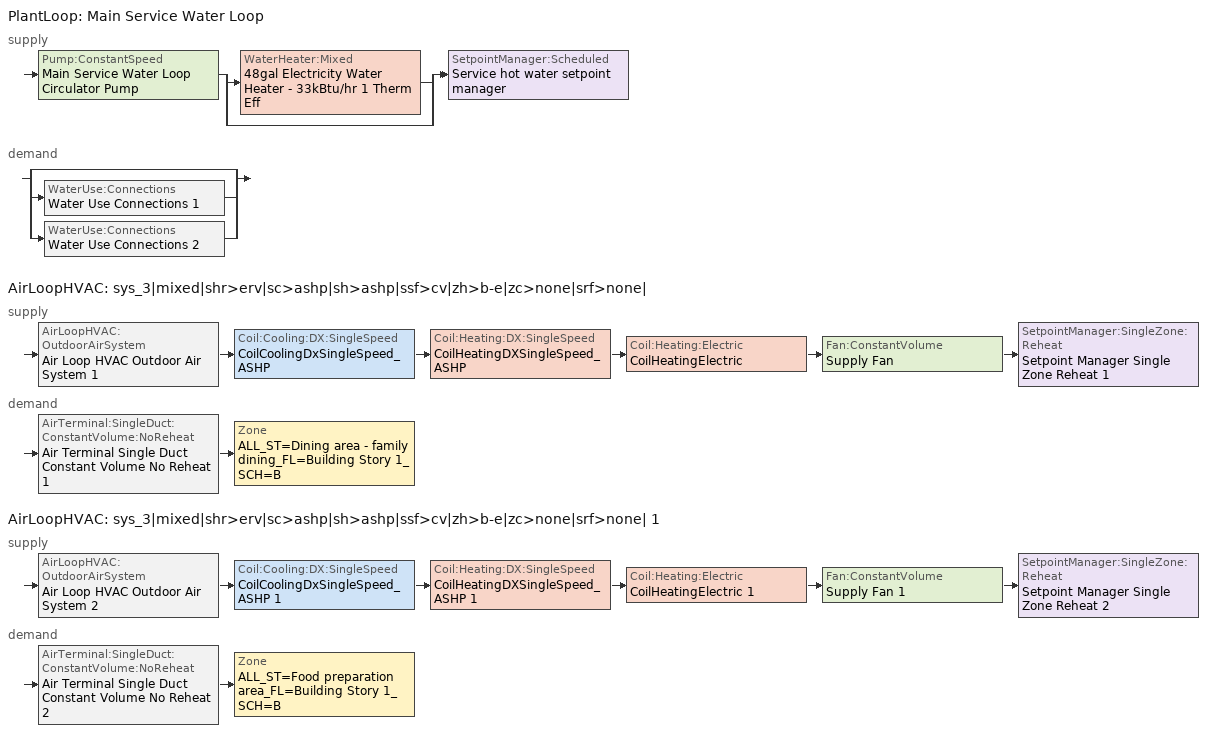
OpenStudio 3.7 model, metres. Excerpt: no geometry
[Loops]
PlantLoop 'Main Service Water Loop'
 supply: Pump:ConstantSpeed 'Main Service Water Loop Circulator Pump' > split
  | WaterHeater:Mixed '48gal Electricity Water Heater - 33kBtu/hr 1 Therm Eff'
  | bypass
  join > SetpointManager:Scheduled 'Service hot water setpoint manager'
 demand: split
  | bypass
  | WaterUse:Connections 'Water Use Connections 1'
  | WaterUse:Connections 'Water Use Connections 2'
AirLoopHVAC 'sys_3|mixed|shr>erv|sc>ashp|sh>ashp|ssf>cv|zh>b-e|zc>none|srf>none|'
 supply: AirLoopHVAC:OutdoorAirSystem 'Air Loop HVAC Outdoor Air System 1' > Coil:Cooling:DX:SingleSpeed 'CoilCoolingDxSingleSpeed_ASHP' > Coil:Heating:DX:SingleSpeed 'CoilHeatingDXSingleSpeed_ASHP' > Coil:Heating:Electric 'CoilHeatingElectric' > Fan:ConstantVolume 'Supply Fan' > SetpointManager:SingleZone:Reheat 'Setpoint Manager Single Zone Reheat 1'
 demand: AirTerminal:SingleDuct:ConstantVolume:NoReheat 'Air Terminal Single Duct Constant Volume No Reheat 1' > Zone 'ALL_ST=Dining area - family dining_FL=Building Story 1_SCH=B'
AirLoopHVAC 'sys_3|mixed|shr>erv|sc>ashp|sh>ashp|ssf>cv|zh>b-e|zc>none|srf>none| 1'
 supply: AirLoopHVAC:OutdoorAirSystem 'Air Loop HVAC Outdoor Air System 2' > Coil:Cooling:DX:SingleSpeed 'CoilCoolingDxSingleSpeed_ASHP 1' > Coil:Heating:DX:SingleSpeed 'CoilHeatingDXSingleSpeed_ASHP 1' > Coil:Heating:Electric 'CoilHeatingElectric 1' > Fan:ConstantVolume 'Supply Fan 1' > SetpointManager:SingleZone:Reheat 'Setpoint Manager Single Zone Reheat 2'
 demand: AirTerminal:SingleDuct:ConstantVolume:NoReheat 'Air Terminal Single Duct Constant Volume No Reheat 2' > Zone 'ALL_ST=Food preparation area_FL=Building Story 1_SCH=B'
[Sizing:Zone] Zone Cooling Design Supply Air Temperature Input Method=TemperatureDifference; Zone Cooling Design Supply Air Temperature {C}=13; Zone Cooling Design Supply Air Temperature Difference {deltaC}=11; Zone Heating Design Supply Air Temperature Input Method=TemperatureDifference; Zone Heating Design Supply Air Temperature {C}=43; Zone Heating Design Supply Air Temperature Difference {deltaC}=21; Zone Cooling Design Supply Air Humidity Ratio {kg-H2O/kg-air}=0.0085; Zone Heating Design Supply Air Humidity Ratio {kg-H2O/kg-air}=0.008; Zone Heating Sizing Factor=1.3; Zone Cooling Sizing Factor=1.1; Cooling Design Air Flow Method=DesignDay; Heating Design Air Flow Method=DesignDay; Account for Dedicated Outdoor Air System=No; Dedicated Outdoor Air System Control Strategy=NeutralSupplyAir; Dedicated Outdoor Air Low Setpoint Temperature for Design {C}=autosize; Dedicated Outdoor Air High Setpoint Temperature for Design {C}=autosize; Zone Load Sizing Method=Sensible Load Only No Latent Load; Zone Latent Cooling Design Supply Air Humidity Ratio Input Method=HumidityRatioDifference; Zone Cooling Design Supply Air Humidity Ratio Difference {kgWater/kgDryAir}=0.005; Zone Latent Heating Design Supply Air Humidity Ratio Input Method=HumidityRatioDifference; Zone Humidification Design Supply Air Humidity Ratio Difference {kgWater/kgDryAir}=0.005
ALL_ST=Dining area - family dining_FL=Building Story 1_SCH=B; ALL_ST=Food preparation area_FL=Building Story 1_SCH=B
[Zone equipment]
ALL_ST=Dining area - family dining_FL=Building Story 1_SCH=B: Air Terminal Single Duct Constant Volume No Reheat 1, ZoneHVACBaseboardConvectiveElectric
ALL_ST=Food preparation area_FL=Building Story 1_SCH=B: Air Terminal Single Duct Constant Volume No Reheat 2, ZoneHVACBaseboardConvectiveElectric 1
[PlantLoop]
Main Service Water Loop: Glycol Concentration=0; Maximum Loop Temperature {C}=60; Minimum Loop Temperature {C}=10; Plant Loop Volume {m3}=Autocalculate; Load Distribution Scheme=Optimal
[Sizing:Plant]
Main Service Water Loop: Loop Type=Heating; Design Loop Exit Temperature {C}=60; Loop Design Temperature Difference {deltaC}=5; Sizing Option=NonCoincident; Zone Timesteps in Averaging Window=1; Coincident Sizing Factor Mode=None
[SetpointManager:Scheduled]
Service hot water setpoint manager: Control Variable=Temperature; Schedule=Service Water Loop Temp - 140F; Setpoint Node or NodeList=Main Service Water Loop Supply Outlet Node
[Pump:ConstantSpeed]
Main Service Water Loop Circulator Pump: Rated Flow Rate {m3/s}=autosize; Rated Pump Head {Pa}=287937; Rated Power Consumption {W}=autosize; Motor Efficiency=0.7; Fraction of Motor Inefficiencies to Fluid Stream=0; Pump Control Type=Intermittent; Design Power Sizing Method=PowerPerFlowPerPressure; Design Electric Power per Unit Flow Rate {W/(m3/s)}=348701.1; Design Shaft Power per Unit Flow Rate per Unit Head {W-s/m3-Pa}=1.28205
[WaterHeater:Mixed]
48gal Electricity Water Heater - 33kBtu/hr 1 Therm Eff: Tank Volume {m3}=0.18232; Setpoint Temperature Schedule=Service Water Loop Temp - 140F; Deadband Temperature Difference {deltaC}=2; Maximum Temperature Limit {C}=60; Heater Control Type=Cycle; Heater Maximum Capacity {W}=9526.21; Heater Fuel Type=Electricity; Heater Thermal Efficiency=1; Off Cycle Parasitic Fuel Consumption Rate {W}=31.1488; Off Cycle Parasitic Fuel Type=Electricity; Off Cycle Parasitic Heat Fraction to Tank=0.8; On Cycle Parasitic Fuel Consumption Rate {W}=31.1488; On Cycle Parasitic Fuel Type=Electricity; On Cycle Parasitic Heat Fraction to Tank=0; Ambient Temperature Indicator=Schedule; Ambient Temperature Schedule=Water Heater Ambient Temp Schedule - 70.0f; Off Cycle Loss Coefficient to Ambient Temperature {W/K}=1.96622; On Cycle Loss Coefficient to Ambient Temperature {W/K}=1.96622; Use Side Effectiveness=1; Source Side Effectiveness=1; Use Side Design Flow Rate {m3/s}=autosize; Source Side Design Flow Rate {m3/s}=autosize; Indirect Water Heating Recovery Time {hr}=1.5; Source Side Flow Control Mode=IndirectHeatPrimarySetpoint
[WaterHeater:Sizing]
48gal Electricity Water Heater - 33kBtu/hr 1 Therm Eff: Design Mode=PeakDraw; Time Storage Can Meet Peak Draw {hr}=0.538503; Time for Tank Recovery {hr}=0; Nominal Tank Volume for Autosizing Plant Connections {m3}=1
[WaterUse:Connections] Drain Water Heat Exchanger Type=None; Drain Water Heat Exchanger Destination=Plant
Name | Water Use Equipment Name 1
Water Use Connections 1 | Dining Service Water Use 0.38gal/min
Water Use Connections 2 | Kitchen Service Water Use 0.07gal/min
[WaterUse:Equipment:Definition]
Name | Peak Flow Rate {m3/s} | Target Temperature Schedule | Sensible Fraction Schedule | Latent Fraction Schedule
Dining Service Water Use Def 0.38gal/min | 2.36933e-05 | Schedule Ruleset 5 | Schedule Ruleset 3 | Schedule Ruleset 4
Kitchen Service Water Use Def 0.07gal/min | 4.44248e-06 | Schedule Ruleset 8 | Schedule Ruleset 6 | Schedule Ruleset 7
[WaterUse:Equipment] Flow Rate Fraction Schedule=NECB-B-Service Water Heating
Name | Water Use Equipment Definition | Space
Dining Service Water Use 0.38gal/min | Dining Service Water Use Def 0.38gal/min | Dining
Kitchen Service Water Use 0.07gal/min | Kitchen Service Water Use Def 0.07gal/min | Kitchen
[AirLoopHVAC] Design Supply Air Flow Rate {m3/s}=autosize; Design Return Air Flow Fraction of Supply Air Flow=1
Name | Availability Schedule
sys_3|mixed|shr>erv|sc>ashp|sh>ashp|ssf>cv|zh>b-e|zc>none|srf>none| | sys_3|mixed|shr>none|sc>ashp|sh>ashp|ssf>cv|zh>b-e|zc>none|srf>none| Occ Sch
sys_3|mixed|shr>erv|sc>ashp|sh>ashp|ssf>cv|zh>b-e|zc>none|srf>none| 1 | sys_3|mixed|shr>none|sc>ashp|sh>ashp|ssf>cv|zh>b-e|zc>none|srf>none| 1 Occ Sch
[Sizing:System] Type of Load to Size On=Sensible; Central Heating Maximum System Air Flow Ratio=1; Preheat Design Temperature {C}=7; Preheat Design Humidity Ratio {kg-H2O/kg-Air}=0.008; Precool Design Temperature {C}=13; Precool Design Humidity Ratio {kg-H2O/kg-Air}=0.008; Central Cooling Design Supply Air Temperature {C}=13; Central Heating Design Supply Air Temperature {C}=43; Sizing Option=NonCoincident; 100% Outdoor Air in Cooling=No; 100% Outdoor Air in Heating=No; Central Cooling Design Supply Air Humidity Ratio {kg-H2O/kg-Air}=0.0085; Central Heating Design Supply Air Humidity Ratio {kg-H2O/kg-Air}=0.008; Cooling Design Air Flow Method=DesignDay; Cooling Design Air Flow Rate {m3/s}=0; Heating Design Air Flow Method=DesignDay; Heating Design Air Flow Rate {m3/s}=0; System Outdoor Air Method=ZoneSum; Zone Maximum Outdoor Air Fraction=1; Cooling Supply Air Flow Rate Per Floor Area {m3/s-m2}=0.00996765; Cooling Fraction of Autosized Cooling Supply Air Flow Rate=1; Cooling Supply Air Flow Rate Per Unit Cooling Capacity {m3/s-W}=3.94755e-05; Heating Supply Air Flow Rate Per Floor Area {m3/s-m2}=0.00996765; Heating Fraction of Autosized Heating Supply Air Flow Rate=1; Heating Fraction of Autosized Cooling Supply Air Flow Rate=1; Heating Supply Air Flow Rate Per Unit Heating Capacity {m3/s-W}=3.15882e-05; Cooling Design Capacity Method=CoolingDesignCapacity; Cooling Design Capacity {W}=autosize; Cooling Design Capacity Per Floor Area {W/m2}=234.7; Fraction of Autosized Cooling Design Capacity=1; Heating Design Capacity Method=HeatingDesignCapacity; Heating Design Capacity {W}=autosize; Heating Design Capacity Per Floor Area {W/m2}=157; Fraction of Autosized Heating Design Capacity=1; Central Cooling Capacity Control Method=OnOff; Occupant Diversity=autosize
sys_3|mixed|shr>erv|sc>ashp|sh>ashp|ssf>cv|zh>b-e|zc>none|srf>none|; sys_3|mixed|shr>erv|sc>ashp|sh>ashp|ssf>cv|zh>b-e|zc>none|srf>none| 1
[SetpointManager:SingleZone:Reheat] Minimum Supply Air Temperature {C}=13; Maximum Supply Air Temperature {C}=43
Name | Control Zone | Setpoint Node or NodeList
Setpoint Manager Single Zone Reheat 1 | ALL_ST=Dining area - family dining_FL=Building Story 1_SCH=B | sys_3|mixed|shr>erv|sc>ashp|sh>ashp|ssf>cv|zh>b-e|zc>none|srf>none| Supply Outlet Node
Setpoint Manager Single Zone Reheat 2 | ALL_ST=Food preparation area_FL=Building Story 1_SCH=B | sys_3|mixed|shr>erv|sc>ashp|sh>ashp|ssf>cv|zh>b-e|zc>none|srf>none| 1 Supply Outlet Node
[Fan:ConstantVolume] Availability Schedule=Always On Discrete; Fan Total Efficiency=0.39975; Pressure Rise {Pa}=640; Maximum Flow Rate {m3/s}=AutoSize; Motor Efficiency=0.615
Supply Fan; Supply Fan 1
[Coil:Heating:DX:SingleSpeed] Availability Schedule=Always On Discrete; Rated Air Flow Rate {m3/s}=Autosize; Rated Supply Fan Power Per Volume Flow Rate 2017 {W/(m3/s)}=773.3; Rated Supply Fan Power Per Volume Flow Rate 2023 {W/(m3/s)}=934.4; Total Heating Capacity Function of Temperature Curve=DXHEAT-NECB2011-REF-CAPFT; Total Heating Capacity Function of Flow Fraction Curve=DXHEAT-NECB2011-REF-CAPFFLOW; Energy Input Ratio Function of Temperature Curve=DXHEAT-NECB2011-REF-EIRFT; Energy Input Ratio Function of Flow Fraction Curve=DXHEAT-NECB2011-REF-EIRFFLOW; Part Load Fraction Correlation Curve=DXHEAT-NECB2011-REF-PLFFPLR; Defrost Energy Input Ratio Function of Temperature Curve=DXHEAT-NECB2011-REF-Defrost-EIRFT; Crankcase Heater Capacity {W}=1e-06; Defrost Strategy=ReverseCycle; Defrost Control=OnDemand; Defrost Time Period Fraction=0.166667; Resistive Defrost Heater Capacity {W}=2000
Name | Rated Total Heating Capacity {W} | Rated COP {W/W}
CoilHeatingDXSingleSpeed_ASHP | 50005.7 | 3.19952
CoilHeatingDXSingleSpeed_ASHP 1 | 9015.24 | 3.09963
[Coil:Heating:Electric] Availability Schedule=Always On Discrete
CoilHeatingElectric; CoilHeatingElectric 1
[Coil:Cooling:DX:SingleSpeed] Availability Schedule=Always On Discrete; Rated Sensible Heat Ratio=autosize; Rated Air Flow Rate {m3/s}=autosize; Rated Evaporator Fan Power Per Volume Flow Rate 2017 {W/(m3/s)}=773.3; Rated Evaporator Fan Power Per Volume Flow Rate 2023 {W/(m3/s)}=934.4; Total Cooling Capacity Function of Temperature Curve=DXCOOL-NECB2011-REF-CAPFT; Total Cooling Capacity Function of Flow Fraction Curve=DXCOOL-NECB2011-REF-CAPFFLOW; Energy Input Ratio Function of Temperature Curve=DXCOOL-NECB2011-REF-COOLEIRFT; Energy Input Ratio Function of Flow Fraction Curve=DXCOOL-NECB2011-REF-COOLEIRFFLOW; Part Load Fraction Correlation Curve=DXCOOL-NECB2011-REF-COOLPLFFPLR; Minimum Outdoor Dry-Bulb Temperature for Compressor Operation {C}=-25; Nominal Time for Condensate Removal to Begin {s}=0; Ratio of Initial Moisture Evaporation Rate and Steady State Latent Capacity=0; Maximum Cycling Rate {cycles/hr}=0; Latent Capacity Time Constant {s}=0; Condenser Type=AirCooled; Evaporative Condenser Effectiveness=0.9; Evaporative Condenser Air Flow Rate {m3/s}=autosize; Evaporative Condenser Pump Rated Power Consumption {W}=autosize; Crankcase Heater Capacity {W}=1e-06; Maximum Outdoor Dry-Bulb Temperature for Crankcase Heater Operation {C}=10; Basin Heater Capacity {W/K}=0; Basin Heater Setpoint Temperature {C}=2
Name | Rated Total Cooling Capacity {W} | Rated COP {W/W}
CoilCoolingDxSingleSpeed_ASHP | 50005.7 | 3.66565
CoilCoolingDxSingleSpeed_ASHP 1 | 9015.24 | 3.46588
[Controller:OutdoorAir] Minimum Outdoor Air Flow Rate {m3/s}=autosize; Maximum Outdoor Air Flow Rate {m3/s}=Autosize; Economizer Control Action Type=ModulateFlow; Lockout Type=NoLockout; Minimum Limit Type=FixedMinimum; High Humidity Control=No; Heat Recovery Bypass Control Type=BypassWhenOAFlowGreaterThanMinimum; Economizer Operation Staging=InterlockedWithMechanicalCooling
Name | Economizer Control Type | Minimum Outdoor Air Schedule | Controller Mechanical Ventilation | Economizer Maximum Limit Dry-Bulb Temperature {C} | Economizer Maximum Limit Enthalpy {J/kg} | Economizer Minimum Limit Dry-Bulb Temperature {C}
Controller Outdoor Air 1 | DifferentialEnthalpy | sys_3|mixed|shr>none|sc>ashp|sh>ashp|ssf>cv|zh>b-e|zc>none|srf>none| Occ Sch | Controller Mechanical Ventilation 1
Controller Outdoor Air 2 | NoEconomizer | sys_3|mixed|shr>none|sc>ashp|sh>ashp|ssf>cv|zh>b-e|zc>none|srf>none| 1 Occ Sch | Controller Mechanical Ventilation 2 | 28 | 64000 | -100
[Controller:MechanicalVentilation] Availability Schedule=Always On Discrete
Controller Mechanical Ventilation 1; Controller Mechanical Ventilation 2
[AirLoopHVAC:OutdoorAirSystem]
Name | Controller
Air Loop HVAC Outdoor Air System 1 | Controller Outdoor Air 1
Air Loop HVAC Outdoor Air System 2 | Controller Outdoor Air 2
[AirTerminal:SingleDuct:ConstantVolume:NoReheat] Availability Schedule=Always On Discrete; Maximum Air Flow Rate {m3/s}=AutoSize
Air Terminal Single Duct Constant Volume No Reheat 1; Air Terminal Single Duct Constant Volume No Reheat 2
[ZoneHVAC:Baseboard:Convective:Electric] Availability Schedule=Always On Discrete; Nominal Capacity {W}=autosize; Efficiency=1
ZoneHVACBaseboardConvectiveElectric; ZoneHVACBaseboardConvectiveElectric 1
[Schedule:Ruleset]
Name | Default Day Schedule | Summer Design Day Schedule | Winter Design Day Schedule
Service Water Loop Temp - 140F | Service Water Loop Temp - 140F Default
Water Heater Ambient Temp Schedule - 70.0f | Water Heater Ambient Temp Schedule - 70.0f Default
Schedule Ruleset 3 | Schedule Day 5
Schedule Ruleset 4 | Schedule Day 6
Schedule Ruleset 5 | Schedule Day 7
NECB-B-Service Water Heating | NECB-B-Service Water Heating Default
Schedule Ruleset 6 | Schedule Day 8
Schedule Ruleset 7 | Schedule Day 9
Schedule Ruleset 8 | Schedule Day 10
sys_3|mixed|shr>none|sc>ashp|sh>ashp|ssf>cv|zh>b-e|zc>none|srf>none| Occ Sch | sys_3|mixed|shr>none|sc>ashp|sh>ashp|ssf>cv|zh>b-e|zc>none|srf>none| Occ Sch Default | sys_3|mixed|shr>none|sc>ashp|sh>ashp|ssf>cv|zh>b-e|zc>none|srf>none| Occ Sch Summer Design Day | sys_3|mixed|shr>none|sc>ashp|sh>ashp|ssf>cv|zh>b-e|zc>none|srf>none| Occ Sch Winter Design Day
sys_3|mixed|shr>none|sc>ashp|sh>ashp|ssf>cv|zh>b-e|zc>none|srf>none| 1 Occ Sch | sys_3|mixed|shr>none|sc>ashp|sh>ashp|ssf>cv|zh>b-e|zc>none|srf>none| 1 Occ Sch Default | sys_3|mixed|shr>none|sc>ashp|sh>ashp|ssf>cv|zh>b-e|zc>none|srf>none| 1 Occ Sch Summer Design Day | sys_3|mixed|shr>none|sc>ashp|sh>ashp|ssf>cv|zh>b-e|zc>none|srf>none| 1 Occ Sch Winter Design Day
[Schedule:Day]
Service Water Loop Temp - 140F Default; Schedule Day 7; Schedule Day 10: 24, 0, 60
Water Heater Ambient Temp Schedule - 70.0f Default: 24, 0, 21.1111
Schedule Day 5; Schedule Day 8: 24, 0, 0.2
Schedule Day 6; Schedule Day 9: 24, 0, 0.05
NECB-B-Service Water Heating Default; NECB-B-Service Water Heating Default|Wkdy Day: 1, 0, 0.6, 2, 0, 0.5, 9, 0, 0.05, 11, 0, 0.7, 12, 0, 0.4, 13, 0, 0.5, 15, 0, 0.6, 16, 0, 0.4, 18, 0, 0.3, 19, 0, 0.4, 20, 0, 0.5, 22, 0, 0.8, 24, 0, 0.9
NECB-B-Service Water Heating Sat Day: 1, 0, 0.7, 2, 0, 0.6, 9, 0, 0.05, 11, 0, 0.7, 12, 0, 0.4, 13, 0, 0.5, 15, 0, 0.6, 16, 0, 0.4, 18, 0, 0.3, 19, 0, 0.4, 20, 0, 0.5, 22, 0, 0.8, 24, 0, 0.9
NECB-B-Service Water Heating Sun|Hol Day: 1, 0, 0.5, 2, 0, 0.6, 9, 0, 0.05, 11, 0, 0.7, 12, 0, 0.4, 13, 0, 0.5, 15, 0, 0.6, 16, 0, 0.4, 18, 0, 0.3, 19, 0, 0.4, 20, 0, 0.5, 22, 0, 0.8, 24, 0, 0.5
sys_3|mixed|shr>none|sc>ashp|sh>ashp|ssf>cv|zh>b-e|zc>none|srf>none| Occ Sch Default; sys_3|mixed|shr>none|sc>ashp|sh>ashp|ssf>cv|zh>b-e|zc>none|srf>none| 1 Occ Sch Default: 1, 0, 1, 10, 0, 0, 24, 0, 1
sys_3|mixed|shr>none|sc>ashp|sh>ashp|ssf>cv|zh>b-e|zc>none|srf>none| Occ Sch Winter Design Day; sys_3|mixed|shr>none|sc>ashp|sh>ashp|ssf>cv|zh>b-e|zc>none|srf>none| Occ Sch Summer Design Day; sys_3|mixed|shr>none|sc>ashp|sh>ashp|ssf>cv|zh>b-e|zc>none|srf>none| 1 Occ Sch Winter Design Day; sys_3|mixed|shr>none|sc>ashp|sh>ashp|ssf>cv|zh>b-e|zc>none|srf>none| 1 Occ Sch Summer Design Day: 24, 0, 1
sys_3|mixed|shr>none|sc>ashp|sh>ashp|ssf>cv|zh>b-e|zc>none|srf>none| Occ Sch Saturday; sys_3|mixed|shr>none|sc>ashp|sh>ashp|ssf>cv|zh>b-e|zc>none|srf>none| 1 Occ Sch Saturday: 2, 0, 1, 10, 0, 0, 24, 0, 1
sys_3|mixed|shr>none|sc>ashp|sh>ashp|ssf>cv|zh>b-e|zc>none|srf>none| Occ Sch Sunday; sys_3|mixed|shr>none|sc>ashp|sh>ashp|ssf>cv|zh>b-e|zc>none|srf>none| 1 Occ Sch Sunday: 1, 0, 0, 2, 0, 1, 11, 0, 0, 23, 0, 1, 24, 0, 0
[Schedule:Rule] Date Specification Type=DateRange; Start Month=1; Start Day=1; End Month=12; End Day=31
Name | Schedule Ruleset | Rule Order | Day Schedule | Apply Monday | Apply Tuesday | Apply Wednesday | Apply Thursday | Apply Friday | Apply Saturday | Apply Sunday
Schedule Rule 20 | NECB-B-Service Water Heating | 2 | NECB-B-Service Water Heating Default|Wkdy Day | Yes | Yes | Yes | Yes | Yes
Schedule Rule 21 | NECB-B-Service Water Heating | 1 | NECB-B-Service Water Heating Sat Day |  |  |  |  |  | Yes
Schedule Rule 22 | NECB-B-Service Water Heating | 0 | NECB-B-Service Water Heating Sun|Hol Day |  |  |  |  |  |  | Yes
sys_3|mixed|shr>none|sc>ashp|sh>ashp|ssf>cv|zh>b-e|zc>none|srf>none| Occ Sch Saturday Rule | sys_3|mixed|shr>none|sc>ashp|sh>ashp|ssf>cv|zh>b-e|zc>none|srf>none| Occ Sch | 1 | sys_3|mixed|shr>none|sc>ashp|sh>ashp|ssf>cv|zh>b-e|zc>none|srf>none| Occ Sch Saturday |  |  |  |  |  | Yes
sys_3|mixed|shr>none|sc>ashp|sh>ashp|ssf>cv|zh>b-e|zc>none|srf>none| Occ Sch Sunday Rule | sys_3|mixed|shr>none|sc>ashp|sh>ashp|ssf>cv|zh>b-e|zc>none|srf>none| Occ Sch | 0 | sys_3|mixed|shr>none|sc>ashp|sh>ashp|ssf>cv|zh>b-e|zc>none|srf>none| Occ Sch Sunday |  |  |  |  |  |  | Yes
sys_3|mixed|shr>none|sc>ashp|sh>ashp|ssf>cv|zh>b-e|zc>none|srf>none| 1 Occ Sch Saturday Rule | sys_3|mixed|shr>none|sc>ashp|sh>ashp|ssf>cv|zh>b-e|zc>none|srf>none| 1 Occ Sch | 1 | sys_3|mixed|shr>none|sc>ashp|sh>ashp|ssf>cv|zh>b-e|zc>none|srf>none| 1 Occ Sch Saturday |  |  |  |  |  | Yes
sys_3|mixed|shr>none|sc>ashp|sh>ashp|ssf>cv|zh>b-e|zc>none|srf>none| 1 Occ Sch Sunday Rule | sys_3|mixed|shr>none|sc>ashp|sh>ashp|ssf>cv|zh>b-e|zc>none|srf>none| 1 Occ Sch | 0 | sys_3|mixed|shr>none|sc>ashp|sh>ashp|ssf>cv|zh>b-e|zc>none|srf>none| 1 Occ Sch Sunday |  |  |  |  |  |  | Yes
[Schedule:Constant]
Always On Discrete: Value=1
[Curve:Cubic]
Name | Coefficient1 Constant | Coefficient2 x | Coefficient3 x**2 | Coefficient4 x**3 | Minimum Value of x | Maximum Value of x
DXCOOL-NECB2011-REF-COOLPLFFPLR | 0.0277 | 4.9151 | -8.184 | 4.2702 | 0.7 | 1
DXHEAT-NECB2011-REF-CAPFT | 0.729009 | 0.0319275 | 0.000136404 | -8.748e-06 | -20 | 20
DXHEAT-NECB2011-REF-CAPFFLOW | 0.84 | 0.16 | 0 | 0 | 0.5 | 1.5
DXHEAT-NECB2011-REF-EIRFT | 1.2183 | -0.03612 | 0.00142 | -2.68e-05 | -20 | 20
DXHEAT-NECB2011-REF-PLFFPLR | 0.3696 | 2.3362 | -2.9577 | 1.2596 | 0.7 | 1
[Curve:Quadratic]
Name | Coefficient1 Constant | Coefficient2 x | Coefficient3 x**2 | Minimum Value of x | Maximum Value of x
DXCOOL-NECB2011-REF-CAPFFLOW | 0.8 | 0.2 | 0 | 0.5 | 1.5
DXCOOL-NECB2011-REF-COOLEIRFFLOW | 1.1552 | -0.1808 | 0.0256 | 0.5 | 1.5
DXHEAT-NECB2011-REF-EIRFFLOW | 1.3824 | -0.4336 | 0.0512 | 0 | 1
[Curve:Biquadratic]
Name | Coefficient1 Constant | Coefficient2 x | Coefficient3 x**2 | Coefficient4 y | Coefficient5 y**2 | Coefficient6 x*y | Minimum Value of x | Maximum Value of x | Minimum Value of y | Maximum Value of y | Minimum Curve Output | Maximum Curve Output
DXCOOL-NECB2011-REF-CAPFT | 0.867905 | 0.0142459 | 0.00055436 | -0.0075575 | 3.3e-05 | -0.0001918 | 13 | 24 | 24 | 46
DXCOOL-NECB2011-REF-COOLEIRFT | 0.114171 | 0.0281822 | -0.0004199 | 0.0214108 | 0.000161028 | -0.000679104 | 13 | 24 | 24 | 46
DXHEAT-NECB2011-REF-Defrost-EIRFT | 1 | 0 | 0 | 0 | 0 | 0 | 12.77778 | 23.88889 | 21.11111 | 46.11111 | 0 | 1
